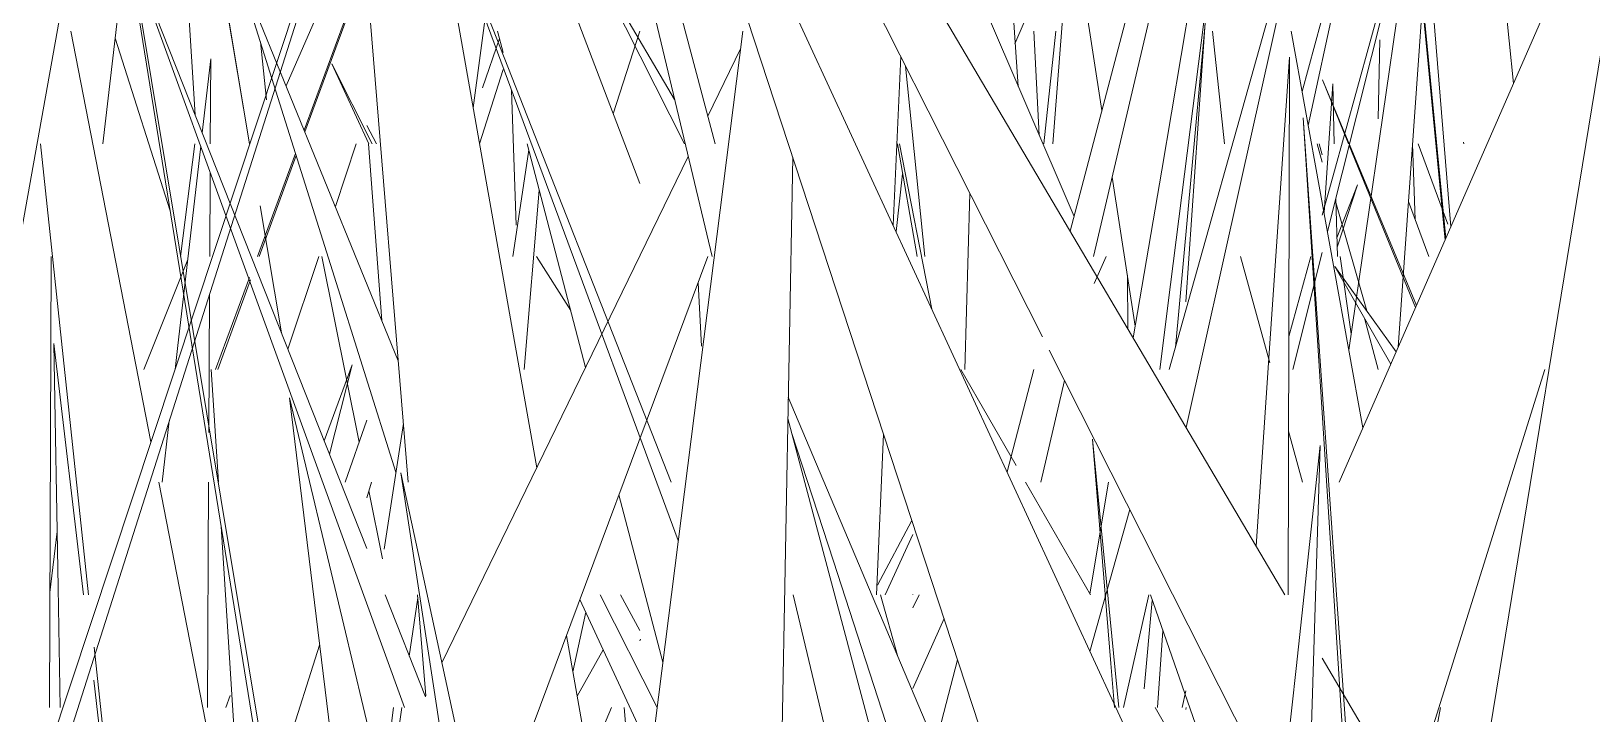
# Model space of a CAD drawing. Header units: millimetres. Extents: x -9575 to 27274, y -4387 to 11354.
# Drawn here: x -5944.77 to -5906.6, y 3071.91 to 3088.62 of the extents above; entities that cross this region are included whole.
import ezdxf

# ---------------------------------------------------------------- set-up
doc = ezdxf.new("R2010")
doc.units = ezdxf.units.MM
doc.layers.add('G-IMPT', color=8, linetype='Continuous', lineweight=9)

# ---------------------------------------------------------------- blocks, each defined once
blk = doc.blocks.new('Grass Array - 25_dwg-V50-North')
at = {"layer": 'G-IMPT'}
for p, q in [((-5928.11, 3083.1), (-5935.443, 3113.774)), ((-5939.953, 3111.913), (-5947.593, 3069.306)), ((-5935.544, 3077.582), (-5938.32, 3111.414)), ((-5910.044, 3083.828), (-5912.186, 3109.954)), ((-5910.186, 3083.503), (-5912.708, 3109.649)), ((-5919.355, 3083.72), (-5912.666, 3109.22)), ((-5932.358, 3102.138), (-5928.041, 3085.859)), ((-5935.444, 3048.964), (-5944.198, 3101.733)), ((-5936.318, 3100.095), (-5932.4, 3077.934)), ((-5949.276, 3054.258), (-5934.962, 3099.309)), ((-5932.27, 3099.467), (-5933.957, 3086.742)), ((-5911.641, 3098.696), (-5910.165, 3083.551)), ((-5941.489, 3098.163), (-5940.756, 3086.572)), ((-5939.423, 3085.859), (-5941.489, 3098.163)), ((-5917.2, 3058.27), (-5930.276, 3098.142)), ((-5915.241, 3098.224), (-5918.783, 3083.1)), ((-5913.532, 3086.309), (-5911.238, 3096.895)), ((-5941.817, 3096.036), (-5943.015, 3085.859)), ((-5920.002, 3095.918), (-5918.579, 3086.679)), ((-5914.105, 3074.823), (-5925.502, 3094.136)), ((-5914.105, 3074.823), (-5925.502, 3094.136)), ((-5912.774, 3077.582), (-5905.538, 3094.136)), ((-5933.203, 3093.613), (-5929.883, 3084.889)), ((-5919.261, 3084.08), (-5923.205, 3093.287)), ((-5917.117, 3085.214), (-5915.748, 3093.27)), ((-5916.529, 3081.992), (-5915.748, 3093.27)), ((-5913.062, 3083.711), (-5910.652, 3093.31)), ((-5912.931, 3085.053), (-5910.652, 3093.31)), ((-5929.114, 3077.582), (-5935.147, 3092.94)), ((-5932.162, 3084.866), (-5935.147, 3092.94)), ((-5926.005, 3092.947), (-5920.033, 3081.136)), ((-5916.932, 3080.341), (-5913.382, 3092.986)), ((-5915.189, 3084.886), (-5913.382, 3092.986)), ((-5910.79, 3092.927), (-5912.537, 3080.809)), ((-5913.682, 3087.139), (-5912.374, 3091.973)), ((-5942.614, 3091.933), (-5935.513, 3048)), ((-5938.53, 3087.276), (-5936.736, 3091.377)), ((-5919.351, 3091.377), (-5919.782, 3085.859)), ((-5936.561, 3075.96), (-5942.502, 3090.988)), ((-5939.677, 3083.205), (-5942.502, 3090.988)), ((-5910.626, 3090.921), (-5910.813, 3088.248)), ((-5928.787, 3085.859), (-5931.226, 3090.678)), ((-5929.03, 3086.946), (-5931.226, 3090.678)), ((-5937.938, 3090.33), (-5948.476, 3058.534)), ((-5935.788, 3080.547), (-5939.802, 3090.398)), ((-5939.802, 3090.398), (-5937.398, 3082.754)), ((-5938.072, 3086.152), (-5936.581, 3090.213)), ((-5920.705, 3088.304), (-5919.867, 3090.269)), ((-5920.625, 3087.265), (-5920.801, 3089.859)), ((-5916.898, 3082.416), (-5915.972, 3089.739)), ((-5916.781, 3080.88), (-5915.972, 3089.739)), ((-5908.511, 3087.336), (-5908.769, 3089.907)), ((-5939.423, 3085.859), (-5940.002, 3089.304)), ((-5926.242, 3089.405), (-5914.749, 3064.51)), ((-5937.076, 3088.933), (-5938.089, 3086.195)), ((-5943.798, 3088.618), (-5941.838, 3078.564)), ((-5933.221, 3088.091), (-5933.359, 3088.618)), ((-5932.507, 3048), (-5927.36, 3088.618)), ((-5930.532, 3086.594), (-5929.883, 3088.614)), ((-5920.244, 3088.618), (-5920.113, 3086.068)), ((-5920.001, 3085.859), (-5919.702, 3088.618)), ((-5915.876, 3088.618), (-5915.578, 3085.859)), ((-5912.194, 3078.91), (-5913.95, 3088.618)), ((-5912.194, 3078.91), (-5913.95, 3088.618)), ((-5906.295, 3088.585), (-5909.757, 3067.455)), ((-5941.368, 3084.222), (-5942.711, 3088.444)), ((-5939.007, 3086.937), (-5939.16, 3088.358)), ((-5933.311, 3088.434), (-5933.731, 3087.228)), ((-5928.22, 3086.533), (-5927.415, 3088.188)), ((-5911.819, 3086.474), (-5911.782, 3088.407)), ((-5911.33, 3080.886), (-5910.813, 3088.248)), ((-5940.582, 3086.133), (-5940.376, 3087.938)), ((-5940.386, 3085.859), (-5940.376, 3087.938)), ((-5936.423, 3085.859), (-5937.411, 3087.817)), ((-5936.505, 3085.859), (-5937.411, 3087.817)), ((-5923.5, 3087.993), (-5923.687, 3083.869)), ((-5923.382, 3087.759), (-5922.908, 3083.1)), ((-5914.479, 3080.857), (-5913.995, 3087.984)), ((-5914.024, 3074.823), (-5913.995, 3087.984)), ((-5933.801, 3085.86), (-5933.221, 3087.682)), ((-5913.188, 3087.424), (-5912.547, 3085.859)), ((-5913.188, 3087.424), (-5912.535, 3085.859)), ((-5932.905, 3083.873), (-5933.015, 3087.173)), ((-5913.147, 3084.182), (-5912.934, 3087.325)), ((-5912.895, 3085.859), (-5912.934, 3087.325)), ((-5936.318, 3085.859), (-5936.561, 3086.31)), ((-5913.66, 3086.498), (-5910.96, 3048.099)), ((-5913.66, 3086.498), (-5913.211, 3079.541)), ((-5943.363, 3074.823), (-5944.542, 3085.859)), ((-5940.763, 3085.859), (-5941.114, 3083.1)), ((-5936.815, 3085.859), (-5937.327, 3084.324)), ((-5936.52, 3085.859), (-5936.19, 3081.534)), ((-5931.206, 3080.39), (-5932.637, 3085.859)), ((-5923.1, 3083.1), (-5923.581, 3085.859)), ((-5922.739, 3081.818), (-5923.526, 3085.859)), ((-5913.191, 3085.414), (-5913.311, 3085.859)), ((-5913.191, 3085.594), (-5913.266, 3085.859)), ((-5912.527, 3085.841), (-5910.885, 3081.905)), ((-5910.915, 3083.998), (-5910.979, 3085.859)), ((-5910.915, 3083.998), (-5910.979, 3085.859)), ((-5910.844, 3085.859), (-5910.122, 3083.895)), ((-5909.729, 3085.859), (-5909.735, 3085.899)), ((-5909.731, 3085.859), (-5909.735, 3085.899)), ((-5941.186, 3080.855), (-5940.62, 3085.804)), ((-5938.3, 3085.625), (-5939.234, 3083.1)), ((-5939.192, 3083.1), (-5938.284, 3085.574)), ((-5934.72, 3073.163), (-5928.696, 3085.552)), ((-5932.971, 3083.207), (-5932.598, 3085.709)), ((-5926.142, 3085.536), (-5926.696, 3055.566)), ((-5912.532, 3085.822), (-5910.907, 3081.853)), ((-5940.4, 3083.1), (-5940.39, 3085.169)), ((-5923.615, 3083.714), (-5923.454, 3085.128)), ((-5917.117, 3085.214), (-5917.815, 3081.109)), ((-5932.71, 3080.341), (-5932.34, 3084.723)), ((-5932.162, 3084.866), (-5928.94, 3076.153)), ((-5918.328, 3085.046), (-5917.766, 3081.398)), ((-5915.189, 3084.886), (-5916.52, 3078.915)), ((-5912.931, 3085.053), (-5913.191, 3084.113)), ((-5912.834, 3083.56), (-5912.327, 3084.853)), ((-5912.828, 3083.333), (-5912.327, 3084.853)), ((-5938.648, 3081.238), (-5939.168, 3084.339)), ((-5938.648, 3081.238), (-5939.168, 3084.339)), ((-5921.809, 3084.648), (-5921.934, 3080.341)), ((-5912.821, 3083.1), (-5912.859, 3084.519)), ((-5912.1, 3081.771), (-5912.857, 3084.423)), ((-5910.587, 3083.1), (-5911.08, 3084.451)), ((-5935.633, 3072.065), (-5939.677, 3083.205)), ((-5932.971, 3083.207), (-5932.987, 3083.1)), ((-5913.908, 3080.341), (-5913.191, 3083.199)), ((-5944.319, 3072.065), (-5944.276, 3083.1)), ((-5942.008, 3080.341), (-5940.938, 3083.027)), ((-5937.734, 3083.1), (-5938.488, 3080.836)), ((-5937.661, 3083.1), (-5936.747, 3078.562)), ((-5933.362, 3069.306), (-5928.216, 3083.1)), ((-5932.411, 3083.1), (-5931.571, 3081.785)), ((-5918.769, 3082.445), (-5918.475, 3083.1)), ((-5914.475, 3080.5), (-5915.19, 3083.1)), ((-5913.47, 3083.1), (-5914.01, 3081.143)), ((-5911.514, 3080.466), (-5912.883, 3082.859)), ((-5911.381, 3080.771), (-5912.883, 3082.859)), ((-5912.48, 3081.208), (-5912.752, 3083.1)), ((-5939.425, 3082.585), (-5940.255, 3080.341)), ((-5940.205, 3080.341), (-5939.402, 3082.529)), ((-5935.846, 3077.825), (-5937.398, 3082.754)), ((-5928.455, 3082.461), (-5928.368, 3080.906)), ((-5917.942, 3081.326), (-5917.957, 3082.643)), ((-5916.898, 3082.416), (-5917.16, 3080.341)), ((-5940.422, 3078.793), (-5940.405, 3082.18)), ((-5911.821, 3080.341), (-5912.159, 3081.594)), ((-5944.109, 3075.001), (-5944.209, 3080.974)), ((-5943.483, 3074.823), (-5944.209, 3080.974)), ((-5941.186, 3080.855), (-5941.245, 3080.341)), ((-5919.867, 3080.807), (-5914.199, 3069.597)), ((-5914.479, 3080.857), (-5914.808, 3076.014)), ((-5940.362, 3080.341), (-5940.187, 3077.582)), ((-5937.602, 3078.594), (-5936.919, 3080.448)), ((-5937.472, 3078.263), (-5936.919, 3080.448)), ((-5922.028, 3080.341), (-5920.676, 3077.985)), ((-5920.9, 3077.833), (-5920.242, 3080.341)), ((-5907.747, 3080.341), (-5911.083, 3069.701)), ((-5919.493, 3080.069), (-5920.076, 3077.582)), ((-5938.446, 3079.642), (-5934.603, 3048)), ((-5938.446, 3079.642), (-5937.12, 3074.08)), ((-5922.568, 3070.94), (-5926.25, 3079.664)), ((-5911.176, 3048), (-5913.211, 3079.541)), ((-5941.39, 3079.08), (-5941.561, 3077.582)), ((-5936.561, 3079.097), (-5937.088, 3077.582)), ((-5936.137, 3075.944), (-5935.662, 3079.02)), ((-5926.26, 3079.142), (-5923.652, 3069.306)), ((-5925.145, 3075.646), (-5926.168, 3078.795)), ((-5923.918, 3078.754), (-5924.096, 3074.823)), ((-5918.169, 3072.065), (-5918.809, 3078.635)), ((-5918.363, 3073.147), (-5918.809, 3078.635)), ((-5913.672, 3077.582), (-5914.015, 3078.83)), ((-5914.183, 3048), (-5913.239, 3078.478)), ((-5913.829, 3073.019), (-5913.239, 3078.478)), ((-5941.646, 3077.582), (-5935.878, 3048)), ((-5940.455, 3072.065), (-5940.428, 3077.582)), ((-5936.561, 3077.199), (-5936.439, 3077.582)), ((-5931.496, 3058.27), (-5935.725, 3077.807)), ((-5934.912, 3072.492), (-5935.725, 3077.807)), ((-5920.445, 3077.582), (-5918.862, 3074.823)), ((-5918.414, 3077.582), (-5918.878, 3074.852)), ((-5936.507, 3077.369), (-5936.173, 3075.708)), ((-5929.317, 3073.173), (-5930.39, 3077.273)), ((-5918.871, 3073.438), (-5917.896, 3076.909)), ((-5944.132, 3076.377), (-5944.308, 3074.878)), ((-5940.119, 3076.495), (-5939.588, 3068.107)), ((-5924.064, 3075.058), (-5923.225, 3076.64)), ((-5923.878, 3074.823), (-5923.205, 3076.304)), ((-5925.145, 3075.646), (-5916.529, 3049.123)), ((-5944.109, 3075.001), (-5944.06, 3072.065)), ((-5935.125, 3072.328), (-5936.112, 3074.823)), ((-5935.115, 3072.35), (-5935.318, 3074.823)), ((-5929.459, 3072.065), (-5930.851, 3074.823)), ((-5929.883, 3073.952), (-5930.354, 3074.823)), ((-5924.153, 3066.547), (-5926.132, 3074.823)), ((-5923.58, 3073.339), (-5923.998, 3074.823)), ((-5923.2, 3074.823), (-5923.205, 3074.832)), ((-5923.205, 3074.51), (-5923.047, 3074.823)), ((-5917.433, 3074.823), (-5918.048, 3072.065)), ((-5917.394, 3074.823), (-5915.876, 3070.488)), ((-5935.518, 3073.322), (-5935.312, 3074.753)), ((-5931.516, 3072.937), (-5931.203, 3074.399)), ((-5931.347, 3074.709), (-5929.883, 3071.546)), ((-5917.544, 3072.527), (-5917.346, 3074.689)), ((-5932.036, 3052.752), (-5937.12, 3074.08)), ((-5922.439, 3074.243), (-5923.205, 3072.531)), ((-5931.674, 3073.831), (-5930.386, 3066.547)), ((-5929.867, 3073.739), (-5929.883, 3073.701)), ((-5917.216, 3072.065), (-5917.086, 3073.945)), ((-5940.51, 3048.119), (-5943.226, 3073.54)), ((-5938.92, 3069.796), (-5937.711, 3073.591)), ((-5931.411, 3072.342), (-5930.779, 3073.482)), ((-5909.853, 3067.617), (-5913.191, 3073.273)), ((-5909.853, 3067.617), (-5913.191, 3073.273)), ((-5928.661, 3048.246), (-5922.107, 3073.231)), ((-5918.363, 3073.147), (-5918.275, 3072.065)), ((-5913.829, 3073.019), (-5916.529, 3048.045)), ((-5942.201, 3063.952), (-5943.237, 3072.737)), ((-5934.912, 3072.492), (-5931.17, 3048)), ((-5916.618, 3072.065), (-5916.529, 3072.475)), ((-5940.009, 3072.065), (-5939.899, 3072.363)), ((-5935.903, 3072.065), (-5936.146, 3070.228)), ((-5935.888, 3070.76), (-5935.7, 3072.065)), ((-5930.573, 3072.065), (-5931.129, 3070.748)), ((-5929.952, 3068.166), (-5930.262, 3072.065)), ((-5917.278, 3072.065), (-5916.529, 3070.758)), ((-5916.516, 3072.065), (-5916.529, 3072.019)), ((-5910.815, 3069.306), (-5910.301, 3072.065))]:
    blk.add_line(p, q, dxfattribs=at)
blk = doc.blocks.new('Grass Array - Grass Array-V52-North')
blk.add_blockref('Grass Array - 25_dwg-V50-North', (0, 0))

msp = doc.modelspace()

# ---------------------------------------------------------------- block references
msp.add_blockref('Grass Array - Grass Array-V52-North', (0, 0))

doc.saveas('drawing.dxf')
